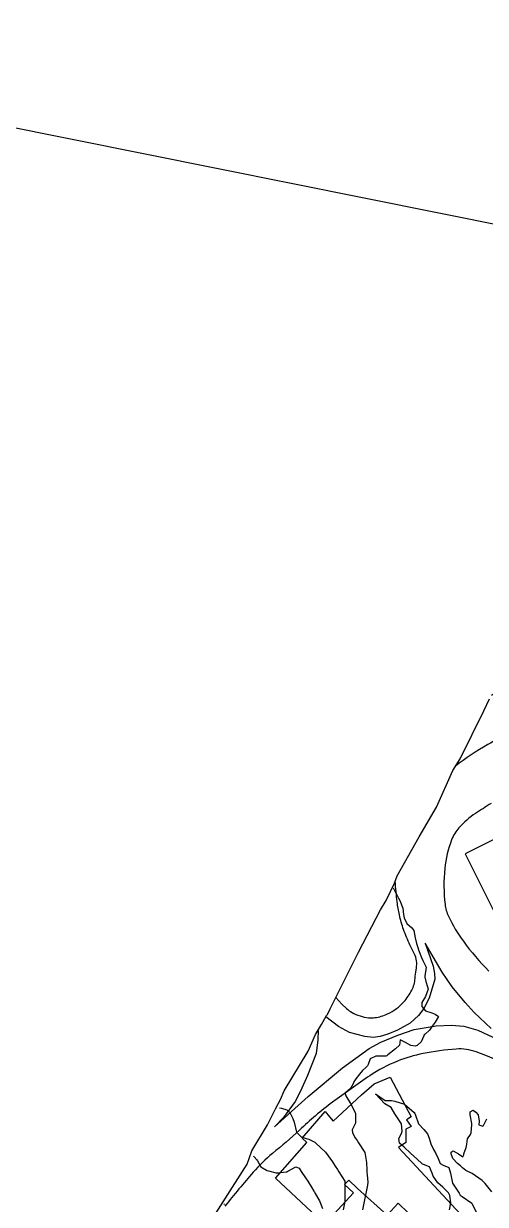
# Model space of a CAD drawing. Header units: metres. Extents: x 318500 to 325275, y 7408834 to 7428799.
# Drawn here: x 322861.2 to 322955.4, y 7418630.8 to 7418871.9 of the extents above; entities that cross this region are included whole.
import ezdxf

# ---------------------------------------------------------------- set-up
doc = ezdxf.new("R2010")
doc.units = ezdxf.units.M
doc.header["$MEASUREMENT"] = 0
doc.layers.add('_TEXTO_CONGELA', color=45, linetype='Continuous', plot=False)
for name, color, linetype in [('Area', 45, 'Continuous'), ('Curvas de Nivel 1m', 11, 'Continuous'), ('Edificações', 30, 'Continuous'), ('Vias Primárias', 230, 'Continuous')]:
    doc.layers.add(name, color=color, linetype=linetype)

msp = doc.modelspace()

# ---------------------------------------------------------------- linework, layer by layer
at = {"layer": '_TEXTO_CONGELA'}
msp.add_line((323261.6, 7418769.7), (322845.17, 7418853.43), dxfattribs=at)
at = {"layer": 'Area'}
msp.add_lwpolyline([(322897.52, 7418624.44), (322906.8, 7418639.06), (322907.8, 7418641.77), (322910.94, 7418647.12), (322912.58, 7418650.38), (322913.59, 7418652.29), (322914.36, 7418654.01), (322919.26, 7418662.13), (322920.78, 7418665.54), (322922, 7418667.54), (322923.02, 7418669.42), (322923.18, 7418669.64), (322923.74, 7418670.8), (322929.52, 7418682.35), (322934.01, 7418690.97), (322935.15, 7418692.88), (322936.89, 7418696.45), (322937.44, 7418697.89), (322941.94, 7418705.85), (322945.42, 7418711.93), (322948.78, 7418719.39), (322950.25, 7418721.79), (322955.14, 7418731.59), (322956.3, 7418734.02)], dxfattribs=at)
at = {"layer": 'Curvas de Nivel 1m', "flags": 128}
for points, elevation in [([(322936.59, 7418695.49), (322936.98, 7418694.8), (322937.51, 7418693.8), (322937.72, 7418693.34), (322937.94, 7418692.89), (322938.57, 7418691.33), (322938.74, 7418690.05), (322938.87, 7418689.33), (322939.43, 7418688.21), (322940.44, 7418687.3), (322940.85, 7418686.74), (322941.1, 7418685.29), (322941.38, 7418684.11), (322941.66, 7418683.29), (322941.8, 7418682.84), (322942.39, 7418681.27), (322942.68, 7418680.61), (322943.32, 7418679.26), (322943.08, 7418677.47), (322943.08, 7418677.26), (322943.28, 7418676.33), (322943.63, 7418675.26), (322943.73, 7418674.78), (322943.24, 7418673.26), (322942.46, 7418672.03), (322942.46, 7418671.27), (322943.2, 7418670.39), (322944.52, 7418669.92), (322945.19, 7418669.71), (322945.85, 7418669.23), (322945.17, 7418668.03), (322944.59, 7418667.24), (322943.99, 7418666.41), (322943.14, 7418665.63), (322942.96, 7418665.44), (322942.89, 7418665.26), (322942.33, 7418664.05), (322941.54, 7418663.28), (322941.1, 7418663.12), (322940.2, 7418663.3), (322939.11, 7418663.89), (322938.01, 7418664.44), (322937.9, 7418663.33), (322937.09, 7418662.63), (322935.53, 7418661.36), (322935.3, 7418661.15), (322935.08, 7418661.12), (322933.35, 7418661.12), (322933.08, 7418661.09), (322931.89, 7418660.59), (322931.49, 7418659.41), (322931.35, 7418659.11), (322931.04, 7418658.8), (322930.32, 7418658.15), (322929.75, 7418657.44), (322929.01, 7418656.49), (322928.59, 7418655.86), (322928.44, 7418655.46), (322927.91, 7418654.53), (322926.97, 7418653.72), (322926.85, 7418653.59), (322926.83, 7418653.47), (322926.96, 7418653.04), (322927.91, 7418651.46), (322928.92, 7418649.45), (322928.89, 7418647.45), (322928.25, 7418646.07), (322928.32, 7418645.46), (322928.85, 7418644.44), (322929.26, 7418643.86), (322929.52, 7418643.44), (322930.81, 7418641.42), (322931.18, 7418639.41), (322931.24, 7418637.89), (322931.24, 7418637.41), (322931.29, 7418636.88), (322931.42, 7418635.41), (322931.37, 7418634.76), (322931.1, 7418633.41), (322930.68, 7418631.42), (322930.33, 7418629.75)], 726), ([(322948.12, 7418629.73), (322948.36, 7418631.18), (322948.18, 7418632.67), (322947.92, 7418633.19), (322946.72, 7418634.36), (322945.72, 7418635.22), (322944.75, 7418636.58), (322944.56, 7418637.23), (322944.02, 7418638.49), (322942.78, 7418638.97), (322942.6, 7418639.08), (322942.41, 7418639.27), (322940.8, 7418640.67), (322940.14, 7418641.3), (322938.83, 7418642.51), (322937.88, 7418643.32), (322937.79, 7418644.27), (322938.28, 7418645.32), (322938.42, 7418645.77), (322938.32, 7418647.32), (322936.92, 7418649.34), (322936.18, 7418650.6), (322934.94, 7418651.37), (322932.97, 7418653.39), (322934.95, 7418652.04), (322936.25, 7418652.05), (322936.95, 7418651.93), (322938.94, 7418651.31), (322940.92, 7418649.59), (322941.06, 7418649.42), (322941.11, 7418649.29), (322941.18, 7418649.03), (322941.76, 7418647.28), (322942.87, 7418646.15), (322943.62, 7418645.25), (322943.98, 7418644.37), (322944.31, 7418643.24), (322944.82, 7418642.07), (322945.31, 7418641.22), (322945.8, 7418640.21), (322946.21, 7418639.22), (322946.78, 7418638.87), (322947.94, 7418638.36), (322948.29, 7418637.19), (322948.73, 7418635.18), (322950.08, 7418633.16), (322950.29, 7418632.75), (322950.69, 7418632.45), (322952.68, 7418631.13), (322953.6, 7418629.12)], 726), ([(322913.39, 7418650.59), (322913.8, 7418650.52), (322914.92, 7418650.17), (322915.55, 7418649.62), (322916.14, 7418648.37), (322916.39, 7418647.61), (322916.86, 7418645.61), (322917.86, 7418644.61), (322918.85, 7418644.3), (322919.42, 7418644.15), (322920.59, 7418643.55), (322920.84, 7418643.36), (322922.81, 7418641.53), (322924.21, 7418639.51), (322924.44, 7418639.17), (322924.77, 7418638.67), (322925.24, 7418637.97), (322925.55, 7418637.49), (322926.73, 7418635.57), (322926.77, 7418635.47), (322926.77, 7418635.42), (322926.75, 7418633.47), (322926.74, 7418633.42), (322926.75, 7418631.47), (322926.74, 7418631.4), (322926.67, 7418631.1), (322926.38, 7418629.75)], 727), ([(322956.71, 7418633.42), (322955.41, 7418635.09), (322954.74, 7418635.73), (322952.76, 7418637.13), (322951.42, 7418637.79), (322950.77, 7418638.32), (322950.33, 7418638.71), (322949.71, 7418639.17), (322948.8, 7418640.23), (322948.44, 7418641.19), (322948.46, 7418641.54), (322948.82, 7418641.75), (322949.92, 7418641.16), (322950.8, 7418640.55), (322951.01, 7418640.95), (322951.05, 7418641.15), (322951.48, 7418642.49), (322951.63, 7418643.14), (322951.78, 7418644.21), (322952.39, 7418645.13), (322952.55, 7418645.44), (322952.69, 7418647.13), (322952.67, 7418647.36), (322952.3, 7418649.14), (322952.34, 7418649.72), (322952.93, 7418650.05), (322953.49, 7418649.69), (322953.98, 7418649.11), (322954.19, 7418647.82), (322954.12, 7418647.11), (322954.89, 7418646.83), (322955.04, 7418646.94), (322955.1, 7418647.1), (322955.72, 7418648.28)], 726), ([(322908.13, 7418640.72), (322908.21, 7418640.55), (322908.78, 7418639.93), (322908.91, 7418639.71), (322909.6, 7418638.53), (322910.76, 7418637.83), (322910.86, 7418637.79), (322911.16, 7418637.68), (322912.75, 7418637.31), (322913.12, 7418637.29), (322914.76, 7418637.46), (322914.9, 7418637.49), (322915.14, 7418637.63), (322916.77, 7418638.5), (322917.41, 7418638.24), (322917.86, 7418637.59), (322918.74, 7418636.28), (322919.21, 7418635.57), (322919.95, 7418634.33), (322920.44, 7418633.55), (322920.53, 7418633.39), (322920.7, 7418633.1), (322921.59, 7418631.54), (322922.19, 7418630)], 728), ([(322902.08, 7418630.93), (322902.17, 7418630.82)], 729)]:
    msp.add_lwpolyline(points, dxfattribs=dict(at, elevation=elevation))
at = {"layer": 'Edificações'}
msp.add_lwpolyline([(322951.28, 7418702.42), (322960.92, 7418683.23), (322997.12, 7418701.42), (322987.49, 7418720.61)], close=True, dxfattribs=at)
for points in [[(322926.18, 7418623.45), (322912.58, 7418636.19), (322918.96, 7418643.48), (322918.01, 7418644.4), (322922.73, 7418649.79), (322923.65, 7418648.7), (322924.35, 7418647.86), (322930.17, 7418653.21), (322932.71, 7418655.44), (322935.99, 7418656.84), (322940.25, 7418648.74), (322939.34, 7418648.1), (322940.25, 7418646.73), (322939.16, 7418646.17), (322939.16, 7418643.49), (322937.68, 7418642.43), (322952.21, 7418626.89)], [(322939.76, 7418629.06), (322937.6, 7418631.07), (322935.4, 7418628.67), (322929.34, 7418634.12), (322927.53, 7418635.77), (322926.71, 7418634.88), (322928.52, 7418633.18), (322924.58, 7418628.89)]]:
    msp.add_lwpolyline(points, dxfattribs=at)
at = {"layer": 'Vias Primárias'}
for points in [[(323715.64, 7420145.55, 0), (323709.04, 7420132.94)], [(323831.09, 7420001.79, 0), (323833.84, 7420008.44, 0.220888)], [(322956.67, 7418734.8), (322959.34, 7418736.54, -0.072895), (322961.25, 7418737.43, -0.2019), (322963.34, 7418737.19, -0.206467), (322966.11, 7418733.57, -0.236294), (322965.2, 7418729.45, -0.137562), (322963.99, 7418728.6, 0.03022), (322960.45, 7418727.09, 0.010923), (322955.91, 7418724.7, 0.042382), (322949.32, 7418720.28, 2.846523)], [(322956.61, 7418712.71, 0.001248), (322953.43, 7418710.66, 0.069221), (322950.02, 7418707.72, 0.086632), (322948.54, 7418705.29, 0.069297), (322947.13, 7418699.42, 0.053189), (322947.2, 7418692.08, 0.082434), (322947.89, 7418689.68, 0.046533), (322950.93, 7418684.58, 0.03889), (322956.16, 7418678.46)], [(322924.88, 7418673.08), (322926.13, 7418671.73), (322927.07, 7418670.84, 0.062425), (322928.21, 7418670.01, 0.102124), (322931.58, 7418668.96, 0.104835), (322934.19, 7418669.25, 0.026556), (322935.47, 7418669.75, 0.106865), (322938.79, 7418672.21, 0.058679), (322940.42, 7418674.59, 0.106033), (322941.09, 7418676.97, -0.026333), (322941.29, 7418678.71, 0.040102), (322941.42, 7418680.15, 0.118211), (322941.07, 7418681.64, -0.006635), (322940.02, 7418683.81, -0.024588), (322938.74, 7418686.96, -0.030617), (322937.88, 7418689.95, -0.023685), (322937.43, 7418692.61, -0.014151), (322937.04, 7418696.83, -1.066909)], [(322988.3, 7418629.24), (322985.65, 7418633.65), (322982.65, 7418637.66), (322978.58, 7418642.1), (322971.61, 7418648.64), (322965, 7418654.86), (322960.12, 7418658.86), (322957.87, 7418660.24), (322955.89, 7418661.11), (322953.53, 7418661.98, 0.106396), (322949.49, 7418662.56, 0.033102), (322942.7, 7418661.64, 0.044688), (322937.48, 7418660.08, 0.052638), (322931.87, 7418657.12, 0.013068), (322924.22, 7418651.69, 0.027847), (322917.47, 7418646.02, -0.018341), (322911.99, 7418641.24, 0.044321), (322908.05, 7418637.42, 0.00835), (322902.28, 7418630.51, -0.016235)]]:
    msp.add_lwpolyline(points, format="xyb", dxfattribs=at)
for points in [[(322956.64, 7418666.74), (322953.13, 7418670.02), (322951.3, 7418672.03), (322948.67, 7418675.26), (322946.64, 7418678.28), (322943.13, 7418684.2), (322944.78, 7418679.46), (322945.01, 7418678), (322945.13, 7418676.8), (322943.98, 7418672.95), (322942.9, 7418670.81), (322941.75, 7418669.38), (322940.06, 7418667.85), (322937.47, 7418666.43), (322935.5, 7418665.63), (322933.95, 7418665.09), (322932.56, 7418664.89), (322930.84, 7418665.09), (322927.73, 7418665.94), (322925.47, 7418667.17), (322922.85, 7418669.11)], [(322921.27, 7418666.35), (322921.26, 7418664.41), (322920.89, 7418661.67), (322919.16, 7418657.19), (322917.71, 7418653.98), (322916.59, 7418651.83), (322914.23, 7418648.61), (322912.37, 7418646.66), (322919.23, 7418652.84), (322926.3, 7418658.72), (322931.74, 7418662.67), (322934.08, 7418663.95), (322937.58, 7418665.37), (322940.89, 7418666.57), (322945.38, 7418667.31), (322948.44, 7418667.46), (322951.01, 7418667.2), (322953.86, 7418666.43), (322957.84, 7418664.6)]]:
    msp.add_lwpolyline(points, dxfattribs=at)

doc.saveas('drawing.dxf')
